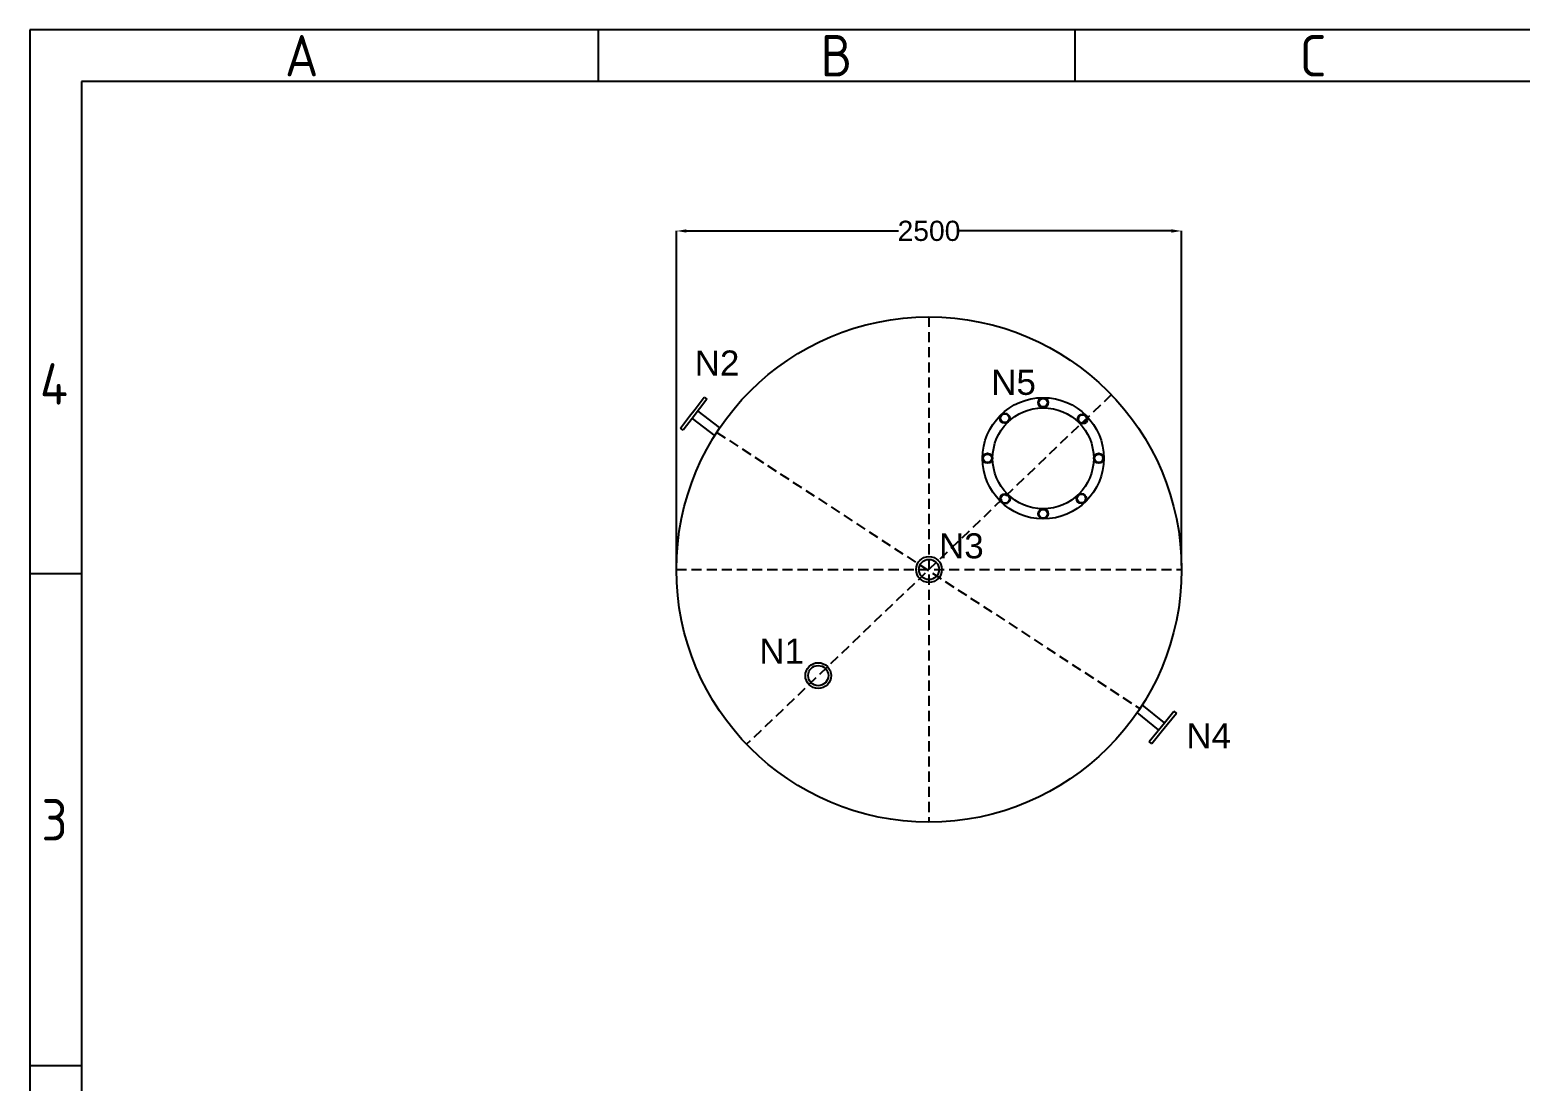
# Model space of a CAD drawing. Header units: millimetres. Extents: x 28040 to 97772, y -4599999986130 to 21571.
# Drawn here: x 45930 to 53305, y 16065 to 21267 of the extents above; entities that cross this region are included whole.
import ezdxf
from ezdxf.enums import TextEntityAlignment as Align

# ---------------------------------------------------------------- set-up
doc = ezdxf.new("R2010")
doc.units = ezdxf.units.MM
doc.header["$LTSCALE"] = 200
doc.header["$MEASUREMENT"] = 0
doc.linetypes.add('HIDDEN', pattern=[0.375, 0.25, -0.125])
doc.styles.add('ISOCP', font='isocp.shx')
doc.styles.get("Standard").update_dxf_attribs({"font": 'arial.ttf'})
doc.dimstyles.get("Standard").update_dxf_attribs({"dimtxt": 100, "dimasz": 50, "dimexe": 0.18, "dimexo": 20, "dimgap": 0.5, "dimtad": 0, "dimtih": 1, "dimtoh": 1, "dimdec": 0, "dimzin": 0, "dimdsep": 46, "dimtxsty": 'Standard', "dimcen": 0.09, "dimadec": 0, "dimazin": 0, "dimtfac": 1, "dimtdec": 0, "dimtofl": 0, "dimtmove": 0, "dimatfit": 3, "dimfxl": 1, "dimtolj": 1, "dimtzin": 0, "dimarcsym": 0})

# ---------------------------------------------------------------- blocks, each defined once
blk = doc.blocks.new('*D95')
at = {"color": 0, "lineweight": -2, "transparency": 16777216}
for p, q in [((49129.8, 18616.8), (49129.8, 20272.1)), ((49179.8, 20271.9), (50229.3, 20271.9)), ((51579.8, 20271.9), (50530.3, 20271.9)), ((51629.8, 18616.8), (51629.8, 20272.1))]:
    blk.add_line(p, q, dxfattribs=at)
at = {"color": 0, "linetype": 'Continuous', "transparency": 16777216}
for points in [[(49179.8, 20280.3), (49179.8, 20263.6), (49129.8, 20271.9)], [(51579.8, 20280.3), (51579.8, 20263.6), (51629.8, 20271.9)]]:
    blk.add_solid(points, dxfattribs=at)
at = {"layer": 'Defpoints', "color": 0, "linetype": 'Continuous', "transparency": 16777216}
for p in [(51629.8, 20271.9), (49129.8, 18596.8), (51629.8, 18596.8)]:
    blk.add_point(p, dxfattribs=at)
at = {"color": 0, "linetype": 'Continuous', "transparency": 16777216, "insert": (50379.8, 20271.9), "char_height": 100, "attachment_point": 5}
blk.add_mtext('\\A1;2500', dxfattribs=at)

msp = doc.modelspace()

# ---------------------------------------------------------------- linework, layer by layer
at = {"color": 0}
for p, q in [((60815.4, 21267.3), (45930.4, 21267.3)), ((45930.4, 21267.3), (45930.4, 11014.9)), ((48743.2, 21267.3), (48743.2, 21011)), ((51101.2, 21267.3), (51101.2, 21011)), ((60559.1, 21011), (46186.7, 21011)), ((46186.7, 21011), (46186.7, 11271.3)), ((46186.7, 18576.1), (45930.4, 18576.1)), ((46186.7, 16141.1), (45930.4, 16141.1))]:
    msp.add_line(p, q, dxfattribs=at)
at = {"linetype": 'HIDDEN'}
for p, q in [((50379.8, 19846.8), (50379.8, 17346.8)), ((51282.1, 19461.8), (49477.4, 17731.8)), ((49330, 19275.4), (51423.3, 17908.8)), ((49129.8, 18596.8), (51629.8, 18596.8))]:
    msp.add_line(p, q, dxfattribs=at)
for p, q in [((49280.4, 19439.1), (49207.8, 19344.7)), ((49222, 19391), (49266.9, 19449.4)), ((49266.9, 19449.4), (49280.4, 19439.1)), ((49149.4, 19296.6), (49194.3, 19355)), ((49207.8, 19344.7), (49162.9, 19286.3)), ((49194.3, 19355), (49222, 19391)), ((49195, 19354.5), (49195, 19354.5)), ((49207.8, 19344.7), (49319.5, 19258.9)), ((49235.5, 19380.6), (49341.4, 19299.3)), ((49162.9, 19286.3), (49149.4, 19296.6)), ((51544.5, 17838.2), (51434.9, 17926.6)), ((51516, 17802.9), (51409.8, 17888.6)), ((51544.5, 17838.2), (51590.8, 17895.5)), ((51604, 17884.9), (51557.7, 17827.5)), ((51590.8, 17895.5), (51604, 17884.9)), ((51469.7, 17745.6), (51544.5, 17838.2)), ((51529.2, 17792.2), (51483, 17734.9)), ((51557.7, 17827.5), (51529.2, 17792.2)), ((51557, 17828.1), (51557, 17828.1)), ((51483, 17734.9), (51469.7, 17745.6))]:
    msp.add_line(p, q)
for centre, radius in [((50379.8, 18596.8), 1250), ((50944.8, 19147.1), 300), ((50944.8, 19147.1), 250), ((50944.8, 19422.4), 24.6), ((50944.8, 19422.4), 24.6), ((50944.8, 19422.4), 24.6), ((50944.8, 19422.4), 21), ((50754.8, 19345.5), 24.6), ((50754.8, 19345.5), 21), ((51140, 19341.5), 24.6), ((51140, 19341.5), 21), ((50669.7, 19147.1), 24.6), ((50669.7, 19147.1), 21), ((51219.7, 19147.1), 24.6), ((51219.7, 19147.1), 21), ((50756.5, 18946.9), 24.6), ((50756.5, 18946.9), 21), ((51133.9, 18948.1), 24.6), ((51133.9, 18948.1), 21), ((50945, 18872.4), 24.6), ((50945, 18872.4), 21), ((50379.8, 18596.8), 63.8), ((50379.8, 18596.8), 50), ((49831.8, 18071.8), 63.8), ((49831.8, 18071.8), 50)]:
    msp.add_circle(centre, radius)

# ---------------------------------------------------------------- texts
at = {"color": 0, "style": 'ISOCP'}
for s, p in [('A', (47275.8, 21139.2)), ('B', (49922.2, 21139.2)), ('C', (52280.3, 21139.2)), ('4', (46049.6, 19515.3)), ('3', (46052.6, 17358.6))]:
    msp.add_text(s, height=205, dxfattribs=at).set_placement(p, align=Align.MIDDLE)
at = {"linetype": 'Continuous', "char_height": 123.91, "attachment_point": 1}
for s, width, gutter_width, insert in [('N2', 749.569, 619.6, (49220.3, 19680.5)), ('N5', 1537.269, 1270.6, (50687.6, 19584.9)), ('N3', 749.569, 619.6, (50429.4, 18776)), ('N1', 1537.269, 1270.6, (49540.4, 18255.1)), ('N4', 749.569, 619.6, (51653.4, 17836.3))]:
    msp.add_mtext_dynamic_manual_height_columns(s, width=width, gutter_width=gutter_width, heights=[0], dxfattribs=dict(at, insert=insert))

# ---------------------------------------------------------------- dimensions: what is measured, and where the dimension line sits
at = {"linetype": 'Continuous'}
dim = msp.add_linear_dim(base=(51629.8, 20271.9), p1=(49129.8, 18596.8), p2=(51629.8, 18596.8), dimstyle='Standard', override={"dimfxl": 110}, dxfattribs=at)
dim.commit()
dim.dimension.update_dxf_attribs({"geometry": '*D95', "text_midpoint": (50379.8, 20271.9)})

doc.saveas('drawing.dxf')
